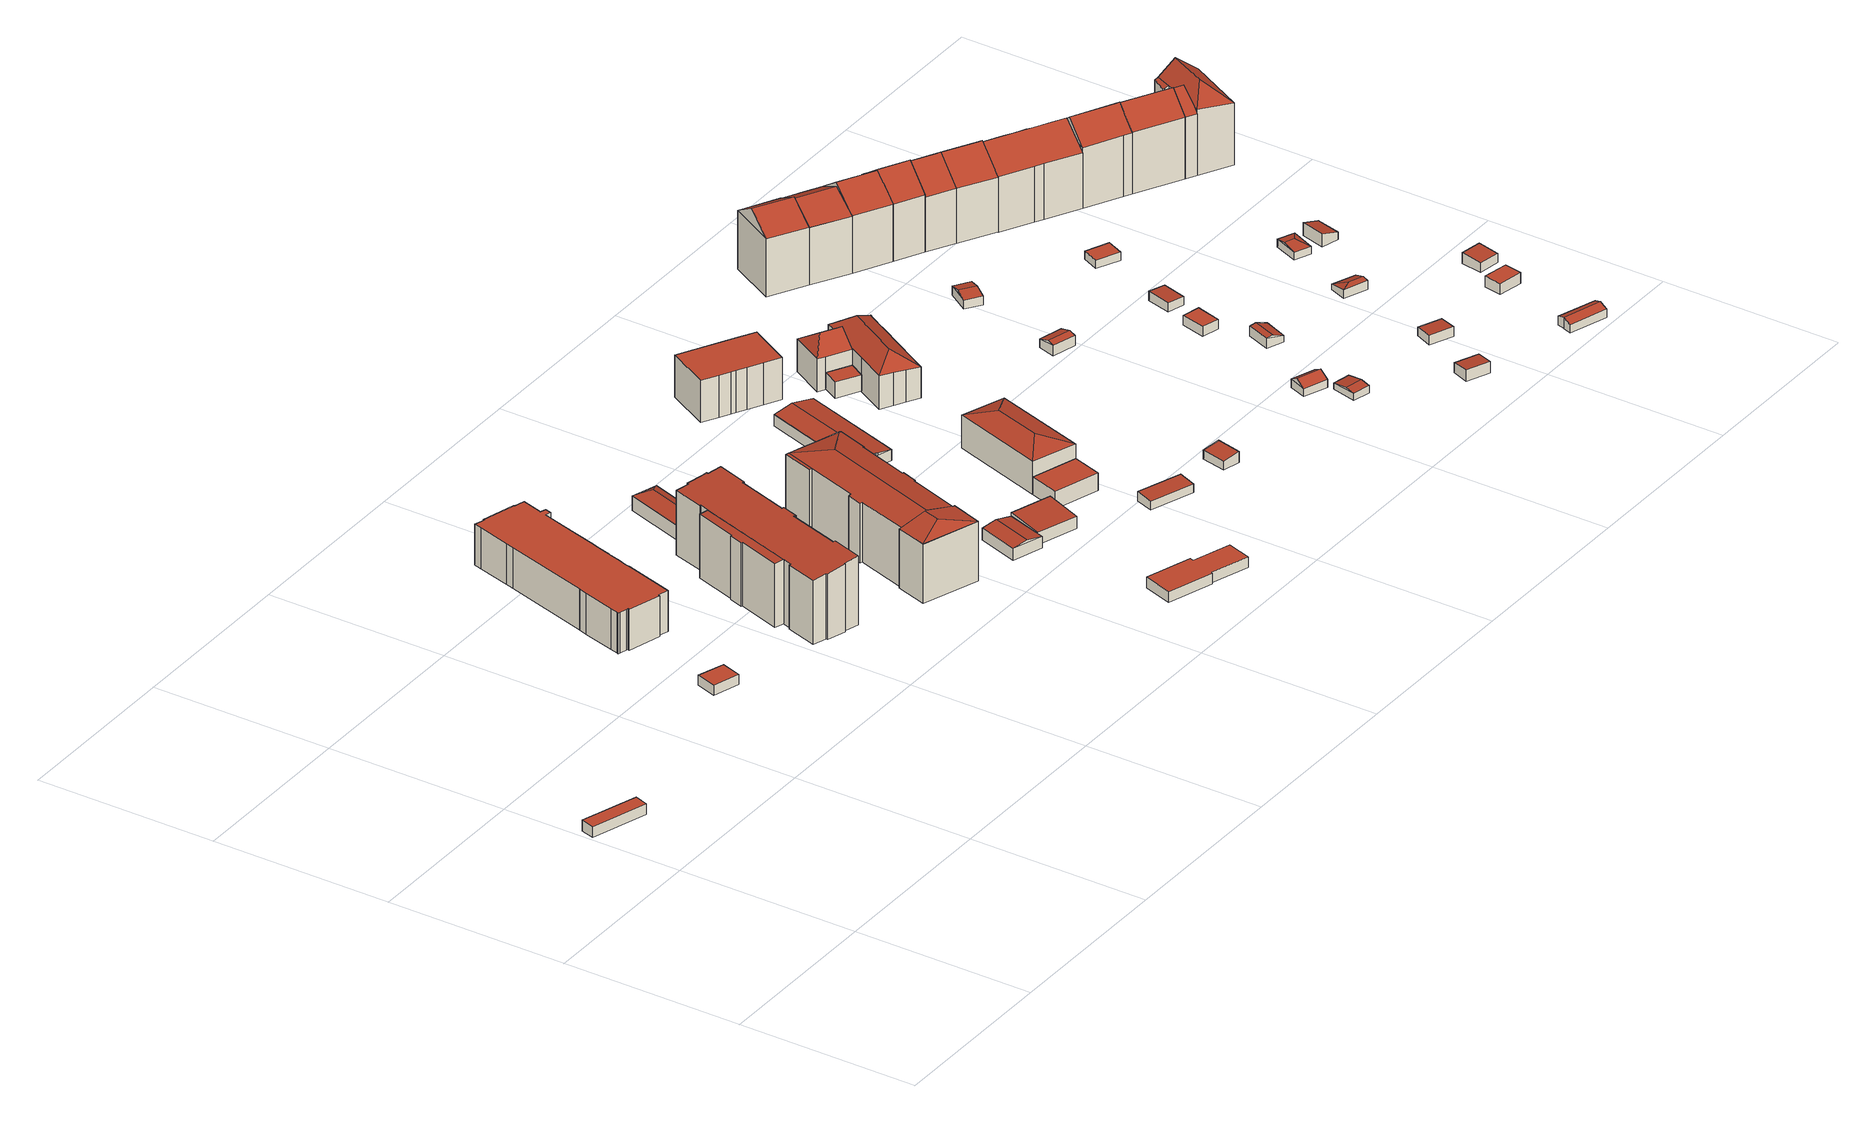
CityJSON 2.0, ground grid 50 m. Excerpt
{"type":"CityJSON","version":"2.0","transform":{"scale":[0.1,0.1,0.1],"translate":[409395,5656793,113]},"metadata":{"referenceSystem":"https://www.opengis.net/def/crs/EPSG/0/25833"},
"CityObjects":{
"building1":{"type":"Building","attributes":{"Gemeindeschluessel":14612000,"Dachorientierung":0,"MittlereTraufHoehe":116.54,"ObjektHoehe":3,"BodenHoehe":113.54,"Geometrietyp2DReferenz":"3000","BezugspunktDach":"2000","AbsoluteHoehe":116.54,"Dachflaeche":64.46,"measuredHeight":3,"function":"31001_9998","storeysAboveGround":1},"geometry":[{"type":"MultiSurface","lod":"2","boundaries":[[[0,1,2,3]],[[3,2,4,5]],[[2,1,6,4]],[[1,0,7,6]],[[0,3,5,7]],[[5,4,6,7]]],"semantics":{"surfaces":[{"type":"RoofSurface"},{"type":"WallSurface"},{"type":"GroundSurface"}],"values":[0,1,1,1,1,2]}}]},
"building2":{"type":"Building","attributes":{"Dachtyp_tdc":"tdcPolyFlatRoof","Gemeindeschluessel":14612000,"Dachneigung":0,"QualitaetDacherkennung":80,"Geometrietyp2DReferenz":"3000","measuredHeight":2.82,"function":"31001_9998","roofType":"1000"},"geometry":[{"type":"Solid","lod":"2","boundaries":[[[[8,9,10,11]],[[9,12,13,10]],[[12,14,15,13]],[[14,8,11,15]],[[14,12,9,8]],[[11,10,13,15]]]],"semantics":{"surfaces":[{"type":"WallSurface"},{"type":"RoofSurface"},{"type":"GroundSurface"}],"values":[[0,0,0,0,1,2]]}}]},
"building3":{"type":"Building","attributes":{"Dachtyp_tdc":"tdcPolyFlatRoof","Gemeindeschluessel":14612000,"Dachneigung":0,"QualitaetDacherkennung":14,"Geometrietyp2DReferenz":"3000","measuredHeight":11.44,"function":"31001_2000","roofType":"1000"},"geometry":[{"type":"Solid","lod":"2","boundaries":[[[[16,17,18,19]],[[17,20,21,18]],[[20,22,23,21]],[[22,24,25,23]],[[24,26,27,25]],[[26,28,29,27]],[[28,30,31,29]],[[30,32,33,31]],[[32,34,35,33]],[[34,36,37,35]],[[36,38,39,37]],[[38,40,41,39]],[[40,42,43,41]],[[42,44,45,43]],[[44,46,47,45]],[[46,48,49,47]],[[48,50,51,49]],[[50,52,53,51]],[[52,54,55,53]],[[54,56,57,55]],[[56,58,59,57]],[[58,60,61,59]],[[60,62,63,61]],[[62,64,65,63]],[[64,66,67,65]],[[66,68,69,67]],[[68,70,71,69]],[[70,72,73,71]],[[72,74,75,73]],[[74,76,77,75]],[[76,78,79,77]],[[78,80,81,79]],[[80,82,83,81]],[[82,16,19,83]],[[82,80,78,76,74,72,70,68,66,64,62,60,58,56,54,52,50,48,46,44,42,40,38,36,34,32,30,28,26,24,22,20,17,16]],[[19,18,21,23,25,27,29,31,33,35,37,39,41,43,45,47,49,51,53,55,57,59,61,63,65,67,69,71,73,75,77,79,81,83]]]],"semantics":{"surfaces":[{"type":"WallSurface"},{"type":"RoofSurface"},{"type":"GroundSurface"}],"values":[[0,0,0,0,0,0,0,0,0,0,0,0,0,0,0,0,0,0,0,0,0,0,0,0,0,0,0,0,0,0,0,0,0,0,1,2]]}}]},
"building4":{"type":"Building","attributes":{"Gemeindeschluessel":14612000,"Dachneigung":84.32,"Dachorientierung":0,"MittlereTraufHoehe":135.01,"QualitaetDacherkennung":100,"ObjektHoehe":19.46,"BodenHoehe":116.26,"Geometrietyp2DReferenz":"3000","AbsoluteHoehe":135.72,"Dachflaeche":693.91,"measuredHeight":19.46,"function":"31001_9998","roofType":"2100","storeysAboveGround":6},"children":["building4-1"],"geometry":[{"type":"MultiSurface","lod":"2","boundaries":[[[84,85,86,87]],[[85,88,89,86]],[[88,90,91,89]],[[90,92,93,91]],[[92,94,95,93]],[[94,96,97,95]],[[96,98,99,97]],[[98,100,101,99]],[[100,102,103,101]],[[102,104,105,103]],[[104,106,107,105]],[[106,108,109,107]],[[108,110,111,109]],[[110,112,113,111]],[[112,114,115,113]],[[114,116,117,115]],[[116,118,119,117]],[[116,114,112,110,108,106,104,102,100,98,96,94,92,90,88,85,84,120,121,122,123,124,125,126,127,128,129,118]],[[119,130,131,132,133,134,135,136,137,138,139,87,86,89,91,93,95,97,99,101,103,105,107,109,111,113,115,117]],[[118,129,130,119]],[[129,128,131,130]],[[128,127,132,131]],[[127,126,133,132]],[[126,125,134,133]],[[125,124,135,134]],[[124,123,136,135]],[[123,122,137,136]],[[122,121,138,137]],[[121,120,139,138]],[[84,87,139,120]]],"semantics":{"surfaces":[{"type":"WallSurface"},{"type":"RoofSurface"},{"type":"GroundSurface"},{"type":"ClosureSurface","isClosure":"1","QuelleClosure":"LoD2WallSurface"}],"values":[0,0,0,0,0,0,0,0,0,0,0,0,0,0,0,0,0,1,2,0,0,0,0,0,0,0,0,0,0,3]}}]},
"building4-1":{"type":"BuildingPart","attributes":{"Dachneigung":84.82,"Dachorientierung":0,"MittlereTraufHoehe":134.22,"QualitaetDacherkennung":100,"BodenHoehe":116.26,"ObjektTeilHoehe":18.14,"Geometrietyp2DReferenz":"3000","AbsoluteHoehe":134.39,"Dachflaeche":75.01,"measuredHeight":18.14,"roofType":"2100","storeysAboveGround":6},"parents":["building4"],"geometry":[{"type":"MultiSurface","lod":"2","boundaries":[[[140,141,139,120]],[[140,142,143,141]],[[142,144,145,143]],[[144,146,147,145]],[[146,148,149,147]],[[148,150,151,149]],[[150,84,87,151]],[[84,150,148,146,144,142,140,120]],[[139,141,143,145,147,149,151,87]],[[120,139,87,84]]],"semantics":{"surfaces":[{"type":"WallSurface"},{"type":"RoofSurface"},{"type":"GroundSurface"},{"type":"ClosureSurface","isClosure":"1","QuelleClosure":"LoD2WallSurface"}],"values":[0,0,0,0,0,0,0,1,2,3]}}]},
"building5":{"type":"Building","attributes":{"Dachtyp_tdc":"tdcFreeFormRoof","Gemeindeschluessel":14612000,"Dachneigung":28.69,"QualitaetDacherkennung":90,"Geometrietyp2DReferenz":"3000","measuredHeight":6.12,"function":"31001_9998","roofType":"5000"},"geometry":[{"type":"Solid","lod":"2","boundaries":[[[[152,153,154,155]],[[153,156,157,154]],[[156,158,159,157]],[[158,160,161,159]],[[160,162,163,161]],[[162,152,155,163]],[[153,164,165,166,158,156]],[[162,160,167]],[[162,167,165,164,152]],[[165,167,160,166]],[[153,152,164]],[[160,158,166]],[[155,154,157,159,161,163]]]],"semantics":{"surfaces":[{"type":"WallSurface"},{"type":"RoofSurface"},{"type":"GroundSurface"}],"values":[[0,0,0,0,0,0,1,1,1,1,0,0,2]]}}]},
"building6":{"type":"Building","attributes":{"Gemeindeschluessel":14612000,"Geometrietyp2DReferenz":"3000","function":"31001_9998","roofType":"9999"},"children":["building6-1","building6-2","building6-3"]},
"building6-1":{"type":"BuildingPart","attributes":{"Dachtyp_tdc":"tdcHipAndGableRoof","Dachneigung":13.06,"QualitaetDacherkennung":66,"Geometrietyp2DReferenz":"3000","measuredHeight":18.64,"roofType":"5000"},"parents":["building6"],"geometry":[{"type":"MultiSurface","lod":"2","boundaries":[[[168,169,170]],[[171,172,173]],[[174,175,176,177,178,179,180]],[[171,173,175,174]],[[173,181,176,175]],[[181,182,177,176]],[[168,170,180,179]],[[170,171,174,180]],[[172,171,183]],[[170,169,184,185,186,183,171]],[[172,183,186,187,181]],[[173,172,181]],[[181,187,182]]],"semantics":{"surfaces":[{"type":"WallSurface"},{"type":"GroundSurface"},{"type":"RoofSurface"}],"values":[0,0,1,0,0,0,0,0,2,2,2,0,0]}}]},
"building6-2":{"type":"BuildingPart","attributes":{"Dachtyp_tdc":"tdcPolyFlatRoof","Dachneigung":5.83,"QualitaetDacherkennung":51,"Geometrietyp2DReferenz":"3000","measuredHeight":16.9,"roofType":"2100"},"parents":["building6"],"geometry":[{"type":"MultiSurface","lod":"2","boundaries":[[[188,189,190,191]],[[188,192,193,189]],[[192,194,195,193]],[[194,192,188,191]],[[190,189,193,195]]],"semantics":{"surfaces":[{"type":"WallSurface"},{"type":"RoofSurface"},{"type":"GroundSurface"}],"values":[0,0,0,1,2]}}]},
"building6-3":{"type":"BuildingPart","attributes":{"Dachtyp_tdc":"tdcHipAndGableRoof","Dachneigung":14.79,"QualitaetDacherkennung":80,"Geometrietyp2DReferenz":"3000","measuredHeight":18.82,"roofType":"5000"},"parents":["building6"],"geometry":[{"type":"MultiSurface","lod":"2","boundaries":[[[196,197,198,199]],[[197,200,201,198]],[[200,202,203,201]],[[202,204,205,203]],[[204,169,168,179,205]],[[206,207,208,177,182,187]],[[207,209,210,208]],[[209,211,212,210]],[[211,213,214,212]],[[213,191,190,214]],[[194,215,216,195]],[[215,217,218,216]],[[217,219,220,218]],[[219,221,222,220]],[[221,223,224,222]],[[223,225,226,224]],[[225,227,228,226]],[[227,196,199,228]],[[223,221,219,217,215,194,229]],[[194,191,213,211,209,207,206,230,229]],[[230,184,169,204,202,200,197,196,227,225,223,229]],[[199,198,201,203,205,179,178,177,208,210,212,214,190,195,216,218,220,222,224,226,228]]],"semantics":{"surfaces":[{"type":"WallSurface"},{"type":"RoofSurface"},{"type":"GroundSurface"}],"values":[0,0,0,0,0,0,0,0,0,0,0,0,0,0,0,0,0,0,1,1,1,2]}}]},
"building7":{"type":"Building","attributes":{"Dachtyp_tdc":"tdcFreeFormRoof","Gemeindeschluessel":14612000,"Dachneigung":9.99,"QualitaetDacherkennung":75,"Geometrietyp2DReferenz":"3000","measuredHeight":4.14,"function":"31001_9998","roofType":"5000"},"geometry":[{"type":"Solid","lod":"2","boundaries":[[[[231,232,233,234]],[[232,235,236,233]],[[235,237,238,236]],[[237,239,240,238]],[[239,231,234,240]],[[241,242,232,231]],[[239,237,235,242,241]],[[235,232,242]],[[231,239,241]],[[234,233,236,238,240]]]],"semantics":{"surfaces":[{"type":"WallSurface"},{"type":"RoofSurface"},{"type":"GroundSurface"}],"values":[[0,0,0,0,0,1,1,0,0,2]]}}]},
"building8":{"type":"Building","attributes":{"Gemeindeschluessel":14612000,"Dachorientierung":0,"MittlereTraufHoehe":116.1,"ObjektHoehe":3,"BodenHoehe":113.1,"Geometrietyp2DReferenz":"3000","BezugspunktDach":"2000","AbsoluteHoehe":116.1,"Dachflaeche":191.67,"measuredHeight":3,"function":"31001_9998","storeysAboveGround":1},"geometry":[{"type":"MultiSurface","lod":"2","boundaries":[[[243,244,245,246,247,248,249,250]],[[250,249,251,252]],[[249,248,253,251]],[[248,247,254,253]],[[247,246,255,254]],[[246,245,256,255]],[[245,244,257,256]],[[244,243,258,257]],[[243,250,252,258]],[[252,251,253,254,255,256,257,258]]],"semantics":{"surfaces":[{"type":"RoofSurface"},{"type":"WallSurface"},{"type":"GroundSurface"}],"values":[0,1,1,1,1,1,1,1,1,2]}}]},
"building9":{"type":"Building","attributes":{"Dachtyp_tdc":"tdcPolyFlatRoof","Gemeindeschluessel":14612000,"Dachneigung":4.19,"QualitaetDacherkennung":61,"Geometrietyp2DReferenz":"3000","measuredHeight":4.21,"function":"31001_9998","roofType":"2100"},"geometry":[{"type":"Solid","lod":"2","boundaries":[[[[259,260,261,262]],[[260,263,264,261]],[[263,265,266,264]],[[265,259,262,266]],[[265,263,260,259]],[[262,261,264,266]]]],"semantics":{"surfaces":[{"type":"WallSurface"},{"type":"RoofSurface"},{"type":"GroundSurface"}],"values":[[0,0,0,0,1,2]]}}]},
"building10":{"type":"Building","attributes":{"Dachtyp_tdc":"tdcPolyFlatRoof","Gemeindeschluessel":14612000,"Dachneigung":0,"QualitaetDacherkennung":48,"Geometrietyp2DReferenz":"3000","measuredHeight":4.88,"function":"31001_9998","roofType":"1000"},"geometry":[{"type":"Solid","lod":"2","boundaries":[[[[267,268,269,270]],[[268,271,272,269]],[[271,273,274,272]],[[273,267,270,274]],[[273,271,268,267]],[[270,269,272,274]]]],"semantics":{"surfaces":[{"type":"WallSurface"},{"type":"RoofSurface"},{"type":"GroundSurface"}],"values":[[0,0,0,0,1,2]]}}]},
"building11":{"type":"Building","attributes":{"Dachtyp_tdc":"tdcPolyFlatRoof","Gemeindeschluessel":14612000,"Dachneigung":3.09,"QualitaetDacherkennung":77,"Geometrietyp2DReferenz":"3000","measuredHeight":2.64,"function":"31001_9998","roofType":"2100"},"geometry":[{"type":"Solid","lod":"2","boundaries":[[[[275,276,277,278]],[[276,279,280,277]],[[279,281,282,280]],[[281,275,278,282]],[[281,279,276,275]],[[278,277,280,282]]]],"semantics":{"surfaces":[{"type":"WallSurface"},{"type":"RoofSurface"},{"type":"GroundSurface"}],"values":[[0,0,0,0,1,2]]}}]},
"building12":{"type":"Building","attributes":{"Dachtyp_tdc":"tdcFreeFormRoof","Gemeindeschluessel":14612000,"Dachneigung":10.85,"QualitaetDacherkennung":92,"Geometrietyp2DReferenz":"3000","measuredHeight":4.34,"function":"31001_9998","roofType":"5000"},"geometry":[{"type":"Solid","lod":"2","boundaries":[[[[283,284,285,286]],[[284,287,288,285]],[[287,289,290,288]],[[289,291,292,290]],[[291,293,294,292]],[[293,295,296,294]],[[295,297,298,296]],[[297,299,300,298]],[[299,301,302,300]],[[301,283,286,302]],[[295,303,304,305,306,307,297]],[[303,308,309,310,311,304]],[[284,304,311,287]],[[287,311,310,289]],[[289,310,309,291]],[[291,309,308,293]],[[293,308,303,295]],[[299,307,306,301]],[[297,307,299]],[[301,306,305,283]],[[283,305,304,284]],[[286,285,288,290,292,294,296,298,300,302]]]],"semantics":{"surfaces":[{"type":"WallSurface"},{"type":"RoofSurface"},{"type":"GroundSurface"}],"values":[[0,0,0,0,0,0,0,0,0,0,1,1,0,0,0,0,0,0,0,0,0,2]]}}]},
"building13":{"type":"Building","attributes":{"Dachtyp_tdc":"tdcHipRoof","Gemeindeschluessel":14612000,"Dachneigung":18.38,"QualitaetDacherkennung":89,"Geometrietyp2DReferenz":"3000","measuredHeight":11.25,"function":"31001_9998","roofType":"3200"},"geometry":[{"type":"Solid","lod":"2","boundaries":[[[[312,313,314,269]],[[313,315,316,314]],[[315,317,272,316]],[[317,312,269,272]],[[315,313,318]],[[312,317,319]],[[313,312,319,318]],[[317,315,318,319]],[[269,314,316,272]]]],"semantics":{"surfaces":[{"type":"WallSurface"},{"type":"RoofSurface"},{"type":"GroundSurface"}],"values":[[0,0,0,0,1,1,1,1,2]]}}]},
"building14":{"type":"Building","attributes":{"Dachtyp_tdc":"tdcPolyFlatRoof","Gemeindeschluessel":14612000,"Dachneigung":0,"QualitaetDacherkennung":46,"Geometrietyp2DReferenz":"3000","measuredHeight":11.77,"function":"31001_9998","roofType":"1000"},"geometry":[{"type":"Solid","lod":"2","boundaries":[[[[320,321,322,323]],[[321,324,325,322]],[[324,326,327,325]],[[326,328,329,327]],[[328,330,331,329]],[[330,332,333,331]],[[332,334,335,333]],[[334,336,337,335]],[[336,338,339,337]],[[338,340,341,339]],[[340,320,323,341]],[[340,338,336,334,332,330,328,326,324,321,320]],[[323,322,325,327,329,331,333,335,337,339,341]]]],"semantics":{"surfaces":[{"type":"WallSurface"},{"type":"RoofSurface"},{"type":"GroundSurface"}],"values":[[0,0,0,0,0,0,0,0,0,0,0,1,2]]}}]},
"building15":{"type":"Building","attributes":{"Dachtyp_tdc":"tdcPolyFlatRoof","Gemeindeschluessel":14612000,"Dachneigung":7.11,"QualitaetDacherkennung":76,"Geometrietyp2DReferenz":"3000","measuredHeight":3.17,"function":"31001_9998","roofType":"2100"},"geometry":[{"type":"Solid","lod":"2","boundaries":[[[[342,343,344,345]],[[343,346,347,344]],[[346,348,349,347]],[[348,342,345,349]],[[348,346,343,342]],[[345,344,347,349]]]],"semantics":{"surfaces":[{"type":"WallSurface"},{"type":"RoofSurface"},{"type":"GroundSurface"}],"values":[[0,0,0,0,1,2]]}}]},
"building16":{"type":"Building","attributes":{"Dachtyp_tdc":"tdcPolyFlatRoof","Gemeindeschluessel":14612000,"Dachneigung":0,"QualitaetDacherkennung":49,"Geometrietyp2DReferenz":"3000","measuredHeight":4.54,"function":"31001_9998","roofType":"1000"},"geometry":[{"type":"Solid","lod":"2","boundaries":[[[[350,351,352,353]],[[351,354,355,352]],[[354,356,357,355]],[[356,350,353,357]],[[356,354,351,350]],[[353,352,355,357]]]],"semantics":{"surfaces":[{"type":"WallSurface"},{"type":"RoofSurface"},{"type":"GroundSurface"}],"values":[[0,0,0,0,1,2]]}}]},
"building17":{"type":"Building","attributes":{"Gemeindeschluessel":14612000,"Geometrietyp2DReferenz":"3000","function":"31001_9998","roofType":"9999"},"children":["building17-1","building17-2"]},
"building17-1":{"type":"BuildingPart","attributes":{"Dachtyp_tdc":"tdcHipAndGableRoof","Dachneigung":35.74,"QualitaetDacherkennung":85,"Geometrietyp2DReferenz":"3000","measuredHeight":12.84,"roofType":"5000"},"parents":["building17"],"geometry":[{"type":"MultiSurface","lod":"2","boundaries":[[[358,359,360,361]],[[359,362,363,360]],[[362,364,365,363]],[[364,366,367,365]],[[366,368,369,367]],[[364,362,370]],[[362,359,358,371,372,370]],[[372,373,368,366,364,370]],[[374,361,360,363,365,367,369]]],"semantics":{"surfaces":[{"type":"WallSurface"},{"type":"RoofSurface"},{"type":"GroundSurface"}],"values":[0,0,0,0,0,1,1,1,2]}}]},
"building17-2":{"type":"BuildingPart","attributes":{"Dachtyp_tdc":"tdcHipRoof","Dachneigung":34.62,"QualitaetDacherkennung":83,"Geometrietyp2DReferenz":"3000","measuredHeight":12.98,"roofType":"3200"},"parents":["building17"],"geometry":[{"type":"MultiSurface","lod":"2","boundaries":[[[375,376,377,378]],[[376,379,380,377]],[[379,381,382,380]],[[381,383,384,382]],[[383,385,386,384]],[[385,387,388,386]],[[387,389,390,388]],[[389,391,392,390]],[[391,393,394,392]],[[393,395,396,394]],[[395,397,361,396]],[[397,358,361]],[[398,369,368]],[[398,399,400,369]],[[399,401,402,400]],[[401,403,404,402]],[[403,405,406,404]],[[405,407,408,406]],[[407,409,410,408]],[[409,411,412,410]],[[411,413,414,412]],[[413,375,378,414]],[[409,407,405,403,401,399,415]],[[393,391,389,387,416]],[[399,398,373,417,371,397,395,393,416,415]],[[387,385,383,381,379,376,375,413,411,409,415,416]],[[378,377,380,382,384,386,388,390,392,394,396,361,374,369,400,402,404,406,408,410,412,414]]],"semantics":{"surfaces":[{"type":"WallSurface"},{"type":"RoofSurface"},{"type":"GroundSurface"}],"values":[0,0,0,0,0,0,0,0,0,0,0,0,0,0,0,0,0,0,0,0,0,0,1,1,1,1,2]}}]},
"building18":{"type":"Building","attributes":{"Dachtyp_tdc":"tdcGableRoof","Gemeindeschluessel":14612000,"Dachneigung":32.2,"QualitaetDacherkennung":79,"Geometrietyp2DReferenz":"3000","measuredHeight":3.86,"function":"31001_9998","roofType":"3100"},"geometry":[{"type":"Solid","lod":"2","boundaries":[[[[418,419,420,421]],[[419,422,423,420]],[[422,424,425,423]],[[424,418,421,425]],[[422,419,426]],[[418,424,427]],[[419,418,427,426]],[[424,422,426,427]],[[421,420,423,425]]]],"semantics":{"surfaces":[{"type":"WallSurface"},{"type":"RoofSurface"},{"type":"GroundSurface"}],"values":[[0,0,0,0,0,0,1,1,2]]}}]},
"building19":{"type":"Building","attributes":{"Dachtyp_tdc":"tdcGableRoof","Gemeindeschluessel":14612000,"Dachneigung":16.78,"QualitaetDacherkennung":63,"Geometrietyp2DReferenz":"3000","measuredHeight":3.35,"function":"31001_9998","roofType":"3100"},"geometry":[{"type":"Solid","lod":"2","boundaries":[[[[428,429,430,431]],[[429,432,433,430]],[[432,434,435,433]],[[434,428,431,435]],[[432,429,436]],[[428,434,437]],[[429,428,437,436]],[[434,432,436,437]],[[431,430,433,435]]]],"semantics":{"surfaces":[{"type":"WallSurface"},{"type":"RoofSurface"},{"type":"GroundSurface"}],"values":[[0,0,0,0,0,0,1,1,2]]}}]},
"building20":{"type":"Building","attributes":{"Dachtyp_tdc":"tdcGableRoof","Gemeindeschluessel":14612000,"Dachneigung":10.07,"QualitaetDacherkennung":79,"Geometrietyp2DReferenz":"3000","measuredHeight":2.51,"function":"31001_9998","roofType":"3100"},"geometry":[{"type":"Solid","lod":"2","boundaries":[[[[438,439,440,441]],[[439,442,443,440]],[[442,444,445,443]],[[444,438,441,445]],[[442,439,446]],[[438,444,447]],[[439,438,447,446]],[[444,442,446,447]],[[441,440,443,445]]]],"semantics":{"surfaces":[{"type":"WallSurface"},{"type":"RoofSurface"},{"type":"GroundSurface"}],"values":[[0,0,0,0,0,0,1,1,2]]}}]},
"building21":{"type":"Building","attributes":{"Dachtyp_tdc":"tdcGableRoof","Gemeindeschluessel":14612000,"Dachneigung":31.73,"QualitaetDacherkennung":78,"Geometrietyp2DReferenz":"3000","measuredHeight":20.76,"function":"31001_9998","roofType":"3100"},"geometry":[{"type":"Solid","lod":"2","boundaries":[[[[448,449,450,451]],[[449,452,453,450]],[[452,454,455,453]],[[454,448,451,455]],[[452,449,456]],[[448,454,457]],[[449,448,457,456]],[[454,452,456,457]],[[451,450,453,455]]]],"semantics":{"surfaces":[{"type":"WallSurface"},{"type":"RoofSurface"},{"type":"GroundSurface"}],"values":[[0,0,0,0,0,0,1,1,2]]}}]},
"building22":{"type":"Building","attributes":{"Dachtyp_tdc":"tdcGableRoof","Gemeindeschluessel":14612000,"Dachneigung":12.67,"QualitaetDacherkennung":73,"Geometrietyp2DReferenz":"3000","measuredHeight":3.25,"function":"31001_9998","roofType":"3100"},"geometry":[{"type":"Solid","lod":"2","boundaries":[[[[458,459,460,461]],[[459,462,463,460]],[[462,464,465,463]],[[464,458,461,465]],[[462,459,466]],[[458,464,467]],[[459,458,467,466]],[[464,462,466,467]],[[461,460,463,465]]]],"semantics":{"surfaces":[{"type":"WallSurface"},{"type":"RoofSurface"},{"type":"GroundSurface"}],"values":[[0,0,0,0,0,0,1,1,2]]}}]},
"building23":{"type":"Building","attributes":{"Dachtyp_tdc":"tdcPolyFlatRoof","Gemeindeschluessel":14612000,"Dachneigung":5.7,"QualitaetDacherkennung":86,"Geometrietyp2DReferenz":"3000","measuredHeight":3.2,"function":"31001_9998","roofType":"2100"},"geometry":[{"type":"Solid","lod":"2","boundaries":[[[[468,469,470,471]],[[469,472,473,470]],[[472,474,475,473]],[[474,468,471,475]],[[474,472,469,468]],[[471,470,473,475]]]],"semantics":{"surfaces":[{"type":"WallSurface"},{"type":"RoofSurface"},{"type":"GroundSurface"}],"values":[[0,0,0,0,1,2]]}}]},
"building24":{"type":"Building","attributes":{"Dachtyp_tdc":"tdcGableRoof","Gemeindeschluessel":14612000,"Dachneigung":20.67,"QualitaetDacherkennung":82,"Geometrietyp2DReferenz":"3000","measuredHeight":3.1,"function":"31001_9998","roofType":"3100"},"geometry":[{"type":"Solid","lod":"2","boundaries":[[[[476,477,478,479]],[[477,480,481,478]],[[480,482,483,481]],[[482,476,479,483]],[[480,477,484]],[[476,482,485]],[[477,476,485,484]],[[482,480,484,485]],[[479,478,481,483]]]],"semantics":{"surfaces":[{"type":"WallSurface"},{"type":"RoofSurface"},{"type":"GroundSurface"}],"values":[[0,0,0,0,0,0,1,1,2]]}}]},
"building25":{"type":"Building","attributes":{"Dachtyp_tdc":"tdcPolyFlatRoof","Gemeindeschluessel":14612000,"Dachneigung":0,"QualitaetDacherkennung":68,"Geometrietyp2DReferenz":"3000","measuredHeight":2.71,"function":"31001_9998","roofType":"1000"},"geometry":[{"type":"Solid","lod":"2","boundaries":[[[[486,487,488,489]],[[487,490,491,488]],[[490,492,493,491]],[[492,486,489,493]],[[492,490,487,486]],[[489,488,491,493]]]],"semantics":{"surfaces":[{"type":"WallSurface"},{"type":"RoofSurface"},{"type":"GroundSurface"}],"values":[[0,0,0,0,1,2]]}}]},
"building26":{"type":"Building","attributes":{"Dachtyp_tdc":"tdcFreeFormRoof","Gemeindeschluessel":14612000,"Dachneigung":28.55,"QualitaetDacherkennung":74,"Geometrietyp2DReferenz":"3000","measuredHeight":20.26,"function":"31001_9998","roofType":"5000"},"geometry":[{"type":"Solid","lod":"2","boundaries":[[[[494,495,496,455]],[[495,497,498,496]],[[497,499,500,498]],[[499,501,502,500]],[[501,503,504,502]],[[503,505,451,504]],[[505,494,455,451]],[[506,507,508,509,510,511,512]],[[511,513,503,512]],[[503,513,505]],[[505,513,511,510,494]],[[494,510,509,495]],[[495,509,508,497]],[[497,508,507,499]],[[499,507,506,501]],[[501,506,512,503]],[[455,496,498,500,502,504,451]]]],"semantics":{"surfaces":[{"type":"WallSurface"},{"type":"RoofSurface"},{"type":"GroundSurface"}],"values":[[0,0,0,0,0,0,0,1,1,0,0,0,0,0,0,0,2]]}}]},
"building27":{"type":"Building","attributes":{"Dachtyp_tdc":"tdcPolyFlatRoof","Gemeindeschluessel":14612000,"Dachneigung":2.96,"QualitaetDacherkennung":83,"Geometrietyp2DReferenz":"3000","measuredHeight":2.6,"function":"31001_9998","roofType":"2100"},"geometry":[{"type":"Solid","lod":"2","boundaries":[[[[514,515,516,517]],[[515,518,519,516]],[[518,520,521,519]],[[520,514,517,521]],[[520,518,515,514]],[[517,516,519,521]]]],"semantics":{"surfaces":[{"type":"WallSurface"},{"type":"RoofSurface"},{"type":"GroundSurface"}],"values":[[0,0,0,0,1,2]]}}]},
"building28":{"type":"Building","attributes":{"Dachtyp_tdc":"tdcFreeFormRoof","Gemeindeschluessel":14612000,"Dachneigung":35.64,"QualitaetDacherkennung":85,"Geometrietyp2DReferenz":"3000","measuredHeight":21.5,"function":"31001_9998","roofType":"5000"},"geometry":[{"type":"Solid","lod":"2","boundaries":[[[[522,523,502,504]],[[523,524,525,502]],[[524,526,527,525]],[[526,528,529,527]],[[528,530,531,529]],[[530,532,533,531]],[[532,534,535,533]],[[534,522,504,535]],[[536,522,534,537]],[[538,539,540,541,506,536,537,542]],[[530,538,542,532]],[[532,542,537,534]],[[522,536,506,523]],[[523,506,541,524]],[[524,541,540,526]],[[526,540,539,528]],[[528,539,538,530]],[[504,502,525,527,529,531,533,535]]]],"semantics":{"surfaces":[{"type":"WallSurface"},{"type":"RoofSurface"},{"type":"GroundSurface"}],"values":[[0,0,0,0,0,0,0,0,1,1,0,0,0,0,0,0,0,2]]}}]},
"building29":{"type":"Building","attributes":{"Dachtyp_tdc":"tdcPolyFlatRoof","Gemeindeschluessel":14612000,"Dachneigung":2.85,"QualitaetDacherkennung":73,"Geometrietyp2DReferenz":"3000","measuredHeight":2.68,"function":"31001_9998","roofType":"2100"},"geometry":[{"type":"Solid","lod":"2","boundaries":[[[[543,544,545,546]],[[544,547,548,545]],[[547,549,550,548]],[[549,543,546,550]],[[549,547,544,543]],[[546,545,548,550]]]],"semantics":{"surfaces":[{"type":"WallSurface"},{"type":"RoofSurface"},{"type":"GroundSurface"}],"values":[[0,0,0,0,1,2]]}}]},
"building30":{"type":"Building","attributes":{"Dachtyp_tdc":"tdcFreeFormRoof","Gemeindeschluessel":14612000,"Dachneigung":36.19,"QualitaetDacherkennung":84,"Geometrietyp2DReferenz":"3000","measuredHeight":21.67,"function":"31001_9998","roofType":"5000"},"geometry":[{"type":"Solid","lod":"2","boundaries":[[[[534,551,552,553]],[[551,554,555,552]],[[554,556,557,555]],[[556,558,559,557]],[[558,560,561,559]],[[560,562,563,561]],[[562,564,565,563]],[[564,566,567,565]],[[566,534,553,567]],[[566,568,569,534]],[[568,564,562,560,558,556,554,551,569]],[[566,564,568]],[[551,534,569]],[[553,552,555,557,559,561,563,565,567]]]],"semantics":{"surfaces":[{"type":"WallSurface"},{"type":"RoofSurface"},{"type":"GroundSurface"}],"values":[[0,0,0,0,0,0,0,0,0,1,1,0,0,2]]}}]},
"building31":{"type":"Building","attributes":{"Dachtyp_tdc":"tdcFreeFormRoof","Gemeindeschluessel":14612000,"Dachneigung":37.08,"QualitaetDacherkennung":88,"Geometrietyp2DReferenz":"3000","measuredHeight":21.33,"function":"31001_9998","roofType":"5000"},"geometry":[{"type":"Solid","lod":"2","boundaries":[[[[570,571,567,572]],[[571,573,565,567]],[[573,574,575,565]],[[574,576,577,575]],[[576,578,579,577]],[[578,580,581,579]],[[580,582,583,581]],[[582,570,572,583]],[[570,584,585,571]],[[582,580,578,576,574,573,585,584]],[[573,571,585]],[[570,582,584]],[[572,567,565,575,577,579,581,583]]]],"semantics":{"surfaces":[{"type":"WallSurface"},{"type":"RoofSurface"},{"type":"GroundSurface"}],"values":[[0,0,0,0,0,0,0,0,1,1,0,0,2]]}}]},
"building32":{"type":"Building","attributes":{"Dachtyp_tdc":"tdcPolyFlatRoof","Gemeindeschluessel":14612000,"Dachneigung":0,"QualitaetDacherkennung":67,"Geometrietyp2DReferenz":"3000","measuredHeight":2.3,"function":"31001_9998","roofType":"1000"},"geometry":[{"type":"Solid","lod":"2","boundaries":[[[[586,587,588,589]],[[587,590,591,588]],[[590,592,593,591]],[[592,586,589,593]],[[592,590,587,586]],[[589,588,591,593]]]],"semantics":{"surfaces":[{"type":"WallSurface"},{"type":"RoofSurface"},{"type":"GroundSurface"}],"values":[[0,0,0,0,1,2]]}}]},
"building33":{"type":"Building","attributes":{"Dachtyp_tdc":"tdcHipAndGableRoof","Gemeindeschluessel":14612000,"Dachneigung":21.93,"QualitaetDacherkennung":63,"Geometrietyp2DReferenz":"3000","measuredHeight":2.87,"function":"31001_9998","roofType":"5000"},"geometry":[{"type":"Solid","lod":"2","boundaries":[[[[594,595,596,597]],[[595,598,599,596]],[[598,600,601,599]],[[600,594,597,601]],[[598,595,602]],[[594,600,603]],[[595,594,603,602]],[[600,598,602,603]],[[597,596,599,601]]]],"semantics":{"surfaces":[{"type":"WallSurface"},{"type":"RoofSurface"},{"type":"GroundSurface"}],"values":[[0,0,0,0,1,0,1,1,2]]}}]},
"building34":{"type":"Building","attributes":{"Dachtyp_tdc":"tdcGableRoof","Gemeindeschluessel":14612000,"Dachneigung":20.46,"QualitaetDacherkennung":83,"Geometrietyp2DReferenz":"3000","measuredHeight":3.18,"function":"31001_9998","roofType":"3100"},"geometry":[{"type":"Solid","lod":"2","boundaries":[[[[604,605,606,607]],[[605,608,609,606]],[[608,610,611,609]],[[610,612,613,611]],[[612,614,615,613]],[[614,616,617,615]],[[616,618,619,617]],[[618,620,621,619]],[[620,604,607,621]],[[616,614,612,610,608,605]],[[605,604,620,618,616]],[[607,606,609,611,613,615,617,619,621]]]],"semantics":{"surfaces":[{"type":"WallSurface"},{"type":"RoofSurface"},{"type":"GroundSurface"}],"values":[[0,0,0,0,0,0,0,0,0,1,1,2]]}}]},
"building35":{"type":"Building","attributes":{"Dachtyp_tdc":"tdcFreeFormRoof","Gemeindeschluessel":14612000,"Dachneigung":37.18,"QualitaetDacherkennung":88,"Geometrietyp2DReferenz":"3000","measuredHeight":21.29,"function":"31001_9998","roofType":"5000"},"geometry":[{"type":"Solid","lod":"2","boundaries":[[[[570,582,583,572]],[[582,622,623,583]],[[622,624,625,623]],[[624,626,627,625]],[[626,628,629,627]],[[628,570,572,629]],[[628,630,584,570]],[[630,626,624,622,582,584]],[[582,570,584]],[[628,626,630]],[[572,583,623,625,627,629]]]],"semantics":{"surfaces":[{"type":"WallSurface"},{"type":"RoofSurface"},{"type":"GroundSurface"}],"values":[[0,0,0,0,0,0,1,1,0,0,2]]}}]},
"building36":{"type":"Building","attributes":{"Dachtyp_tdc":"tdcPolyFlatRoof","Gemeindeschluessel":14612000,"Dachneigung":0,"QualitaetDacherkennung":0,"Geometrietyp2DReferenz":"3000","BezugspunktDach":"2000","measuredHeight":3,"function":"31001_9998"},"geometry":[{"type":"MultiSurface","lod":"2","boundaries":[[[631,632,633,634]],[[634,633,635,636]],[[633,632,637,635]],[[632,631,638,637]],[[631,634,636,638]],[[636,635,637,638]]],"semantics":{"surfaces":[{"type":"RoofSurface"},{"type":"WallSurface"},{"type":"GroundSurface"}],"values":[0,1,1,1,1,2]}}]},
"building37":{"type":"Building","attributes":{"Dachtyp_tdc":"tdcHipAndGableRoof","Gemeindeschluessel":14612000,"Dachneigung":11.94,"QualitaetDacherkennung":57,"Geometrietyp2DReferenz":"3000","measuredHeight":2.91,"function":"31001_9998","roofType":"5000"},"geometry":[{"type":"Solid","lod":"2","boundaries":[[[[639,640,641,642]],[[640,643,644,641]],[[643,645,646,644]],[[645,639,642,646]],[[643,640,647]],[[639,645,648]],[[640,639,648,647]],[[645,643,647,648]],[[642,641,644,646]]]],"semantics":{"surfaces":[{"type":"WallSurface"},{"type":"RoofSurface"},{"type":"GroundSurface"}],"values":[[0,0,0,0,1,0,1,1,2]]}}]},
"building38":{"type":"Building","attributes":{"Dachtyp_tdc":"tdcFreeFormRoof","Gemeindeschluessel":14612000,"Dachneigung":34.45,"QualitaetDacherkennung":88,"Geometrietyp2DReferenz":"3000","measuredHeight":20.93,"function":"31001_9998","roofType":"5000"},"geometry":[{"type":"Solid","lod":"2","boundaries":[[[[649,650,651,652]],[[650,653,654,651]],[[653,655,656,654]],[[655,657,658,656]],[[657,659,660,658]],[[659,661,662,660]],[[661,663,664,662]],[[663,665,666,664]],[[665,667,668,666]],[[667,669,670,668]],[[669,671,672,670]],[[671,673,674,672]],[[673,649,652,674]],[[650,649,675,676,655,653]],[[673,671,669,667,665,663,661,659,657,676,675]],[[649,673,675]],[[657,655,676]],[[652,651,654,656,658,660,662,664,666,668,670,672,674]]]],"semantics":{"surfaces":[{"type":"WallSurface"},{"type":"RoofSurface"},{"type":"GroundSurface"}],"values":[[0,0,0,0,0,0,0,0,0,0,0,0,0,1,1,0,0,2]]}}]},
"building39":{"type":"Building","attributes":{"Dachtyp_tdc":"tdcPolyFlatRoof","Gemeindeschluessel":14612000,"Dachneigung":3.24,"QualitaetDacherkennung":90,"Geometrietyp2DReferenz":"3000","measuredHeight":2.99,"function":"31001_9998","roofType":"2100"},"geometry":[{"type":"Solid","lod":"2","boundaries":[[[[677,678,679,680]],[[678,681,682,679]],[[681,683,684,682]],[[683,677,680,684]],[[683,681,678,677]],[[680,679,682,684]]]],"semantics":{"surfaces":[{"type":"WallSurface"},{"type":"RoofSurface"},{"type":"GroundSurface"}],"values":[[0,0,0,0,1,2]]}}]},
"building40":{"type":"Building","attributes":{"Dachtyp_tdc":"tdcPolyFlatRoof","Gemeindeschluessel":14612000,"Dachneigung":16.37,"QualitaetDacherkennung":74,"Geometrietyp2DReferenz":"3000","measuredHeight":3.52,"function":"31001_9998","roofType":"2100"},"geometry":[{"type":"Solid","lod":"2","boundaries":[[[[685,686,687,688]],[[686,689,690,687]],[[689,691,692,690]],[[691,685,688,692]],[[691,689,686,685]],[[688,687,690,692]]]],"semantics":{"surfaces":[{"type":"WallSurface"},{"type":"RoofSurface"},{"type":"GroundSurface"}],"values":[[0,0,0,0,1,2]]}}]},
"building41":{"type":"Building","attributes":{"Dachtyp_tdc":"tdcFreeFormRoof","Gemeindeschluessel":14612000,"Dachneigung":38.93,"QualitaetDacherkennung":90,"Geometrietyp2DReferenz":"3000","measuredHeight":22.16,"function":"31001_9998","roofType":"5000"},"geometry":[{"type":"Solid","lod":"2","boundaries":[[[[693,694,695,696]],[[694,697,652,695]],[[697,698,699,652]],[[698,700,701,699]],[[700,702,703,701]],[[702,693,696,703]],[[704,702,700,698,705]],[[694,693,704,705,697]],[[693,702,704]],[[698,697,705]],[[696,695,652,699,701,703]]]],"semantics":{"surfaces":[{"type":"WallSurface"},{"type":"RoofSurface"},{"type":"GroundSurface"}],"values":[[0,0,0,0,0,0,1,1,0,0,2]]}}]},
"building42":{"type":"Building","attributes":{"Dachtyp_tdc":"tdcFreeFormRoof","Gemeindeschluessel":14612000,"Dachneigung":38.64,"QualitaetDacherkennung":90,"Geometrietyp2DReferenz":"3000","measuredHeight":22.17,"function":"31001_9998","roofType":"5000"},"geometry":[{"type":"Solid","lod":"2","boundaries":[[[[706,702,703,696]],[[702,707,708,703]],[[707,709,710,708]],[[709,711,712,710]],[[711,713,714,712]],[[713,715,716,714]],[[715,717,718,716]],[[717,706,696,718]],[[717,719,720,706]],[[713,711,709,707,702,720,719,715]],[[717,715,719]],[[702,706,720]],[[696,703,708,710,712,714,716,718]]]],"semantics":{"surfaces":[{"type":"WallSurface"},{"type":"RoofSurface"},{"type":"GroundSurface"}],"values":[[0,0,0,0,0,0,0,0,1,1,0,0,2]]}}]},
"building43":{"type":"Building","attributes":{"Gemeindeschluessel":14612000,"Geometrietyp2DReferenz":"3000","function":"31001_9998","roofType":"9999"},"children":["building43-1","building43-2","building43-3"]},
"building43-1":{"type":"BuildingPart","attributes":{"Dachtyp_tdc":"tdcGableRoof","Dachneigung":38.47,"QualitaetDacherkennung":85,"Geometrietyp2DReferenz":"3000","measuredHeight":22.17,"roofType":"3100"},"parents":["building43"],"geometry":[{"type":"MultiSurface","lod":"2","boundaries":[[[721,717,718,722]],[[717,723,716,718]],[[723,724,725,716]],[[723,717,726]],[[717,721,727,728,726]],[[724,723,726,728,729]],[[722,718,716,725]]],"semantics":{"surfaces":[{"type":"WallSurface"},{"type":"RoofSurface"},{"type":"GroundSurface"}],"values":[0,0,0,0,1,1,2]}}]},
"building43-2":{"type":"BuildingPart","attributes":{"Dachtyp_tdc":"tdcHipAndGableRoof","Dachneigung":39.88,"QualitaetDacherkennung":65,"Geometrietyp2DReferenz":"3000","measuredHeight":22.25,"roofType":"5000"},"parents":["building43"],"geometry":[{"type":"MultiSurface","lod":"2","boundaries":[[[730,731,732,733]],[[731,734,721,722,732]],[[735,730,733,736]],[[734,731,737]],[[730,735,738]],[[731,730,738,737]],[[735,739,729,727,734,737,738]],[[733,732,722,725,740,736]]],"semantics":{"surfaces":[{"type":"WallSurface"},{"type":"RoofSurface"},{"type":"GroundSurface"}],"values":[0,0,0,1,0,1,1,2]}}]},
"building43-3":{"type":"BuildingPart","attributes":{"Dachtyp_tdc":"tdcPolyFlatRoof","Dachneigung":28.35,"QualitaetDacherkennung":59,"Geometrietyp2DReferenz":"3000","measuredHeight":18.15,"roofType":"2100"},"parents":["building43"],"geometry":[{"type":"MultiSurface","lod":"2","boundaries":[[[741,742,743,744]],[[742,745,746,743]],[[745,735,736,746]],[[747,741,744,740]],[[747,739,735,745,742,741]],[[744,743,746,736,740]]],"semantics":{"surfaces":[{"type":"WallSurface"},{"type":"RoofSurface"},{"type":"GroundSurface"}],"values":[0,0,0,0,1,2]}}]}
},
"vertices":[
[6,751,35],[163,701,35],[175,738,35],[18,789,35],[175,738,5],[18,789,5],[163,701,5],[6,751,5],
[660,837,62],[678,893,62],[678,893,34],[660,837,34],[752,869,62],[752,869,34],[735,814,62],[735,814,34],
[985,1529,149],[980,1511,149],[980,1511,35],[985,1529,35],[965,1516,149],[965,1516,35],[947,1455,149],[947,1455,35],[917,1349,149],[917,1349,35],[910,1327,149],[910,1327,35],[900,1292,149],[900,1292,35],[901,1297,149],[901,1297,35],[890,1256,149],[890,1256,35],[883,1235,149],[883,1235,35],[880,1221,149],[880,1221,35],[840,1085,149],[840,1085,35],[811,1093,149],[811,1093,35],[810,1089,149],[810,1089,35],[718,1115,149],[718,1115,35],[720,1120,149],[720,1120,35],[716,1121,149],[716,1121,35],[696,1126,149],[696,1126,35],[690,1128,149],[690,1128,35],[691,1132,149],[691,1132,35],[697,1153,149],[697,1153,35],[722,1240,149],[722,1240,35],[729,1262,149],[729,1262,35],[730,1264,149],[730,1264,35],[798,1499,149],[798,1499,35],[804,1521,149],[804,1521,35],[830,1611,149],[830,1611,35],[837,1634,149],[837,1634,35],[866,1625,149],[866,1625,35],[866,1628,149],[866,1628,35],[957,1602,149],[957,1602,35],[957,1600,149],[957,1600,35],[987,1592,149],[987,1592,35],[970,1534,149],[970,1534,35],
[1108,1148,214],[1117,1174,214],[1117,1174,33],[1108,1148,33],[1114,1174,213],[1114,1174,33],[1141,1259,214],[1141,1259,33],[1142,1259,214],[1142,1259,33],[1177,1248,217],[1177,1248,33],[1178,1252,217],[1178,1252,33],[1222,1238,222],[1222,1238,33],[1235,1234,223],[1235,1234,33],[1233,1230,223],[1233,1230,33],[1271,1218,227],[1271,1218,33],[1244,1133,227],[1244,1133,33],[1240,1135,227],[1240,1135,33],[1195,994,227],[1195,994,33],[1200,992,227],[1200,992,33],[1186,948,227],[1186,948,33],[1180,950,227],[1180,950,33],[1136,809,227],[1136,809,33],[1022,875,214],[1013,849,214],[1010,851,213],[983,766,213],[1021,754,217],[1020,749,217],[1072,733,223],[1074,736,223],[1115,724,227],[1141,807,227],[1141,807,33],[1115,724,33],[1074,736,33],[1072,733,33],[1020,749,33],[1021,754,33],[983,766,33],[1010,851,33],[1013,849,33],[1022,875,33],
[996,884,212],[996,884,33],[1035,1001,212],[1035,1001,33],[1031,1002,211],[1031,1002,33],[1044,1041,211],[1044,1041,33],[1047,1040,211],[1047,1040,33],[1085,1156,212],[1085,1156,33],
[1266,1268,74],[1256,1271,74],[1256,1271,33],[1266,1268,33],[1226,1281,74],[1226,1281,33],[1196,1291,73],[1196,1291,33],[1250,1456,73],[1250,1456,33],[1320,1433,74],[1320,1433,33],[1265,1268,74],[1242,1312,94],[1196,1292,74],[1275,1414,94],
[1486,699,180],[1486,699,181],[1493,697,180],[1464,611,180],[1306,664,181],[1306,664,180],[1464,611,14],[1306,664,14],[1333,750,14],[1337,748,14],[1410,724,14],[1486,699,14],[1493,697,14],[1333,750,180],[1337,748,180],[1392,679,201],[1481,701,183],[1410,724,200],[1407,725,201],[1337,748,182],
[1435,1073,182],[1435,1073,14],[1442,1071,14],[1442,1071,183],[1462,1159,182],[1462,1159,14],[1470,1156,183],[1470,1156,14],
[1592,1023,181],[1546,882,181],[1546,882,14],[1592,1023,14],[1550,881,180],[1550,881,14],[1536,838,180],[1536,838,14],[1532,839,181],[1532,839,14],[1337,748,183],[1382,888,182],[1382,888,14],[1377,890,181],[1377,890,14],[1390,932,181],[1390,932,14],[1396,930,183],[1396,930,14],[1483,1152,182],[1483,1152,14],[1511,1143,182],[1511,1143,14],[1523,1139,182],[1523,1139,14],[1547,1131,182],[1547,1131,14],[1619,1108,181],[1619,1108,14],[1623,1107,180],[1623,1107,14],[1595,1022,180],[1595,1022,14],[1517,1055,202],[1410,724,202],
[1585,591,49],[1621,703,49],[1621,703,15],[1585,591,15],[1704,676,48],[1704,676,15],[1674,580,48],[1674,580,15],[1669,564,48],[1669,564,15],[1625,578,56],[1661,690,56],
[1905,185,31],[1799,220,31],[1802,230,31],[1675,271,31],[1648,190,31],[1775,149,31],[1777,154,31],[1884,119,31],[1777,154,1],[1884,119,1],[1775,149,1],[1648,190,1],[1675,271,1],[1802,230,1],[1799,220,1],[1905,185,1],
[1674,580,50],[1704,676,58],[1704,676,16],[1674,580,16],[1818,639,58],[1818,639,16],[1787,543,50],[1787,543,16],
[1832,634,65],[1857,715,65],[1857,715,16],[1832,634,16],[1983,675,65],[1983,675,16],[1958,595,65],[1958,595,16],
[2091,447,43],[2075,400,40],[2075,400,16],[2091,447,16],[1953,442,40],[1953,442,16],[1969,490,43],[1969,490,16],
[1752,1096,45],[1741,1100,45],[1741,1100,14],[1752,1096,14],[1737,1101,45],[1737,1101,14],[1732,1103,45],[1732,1103,14],[1688,1117,45],[1688,1117,14],[1778,1400,45],[1778,1400,14],[1892,1363,45],[1892,1363,14],[1802,1081,45],[1802,1081,14],[1761,1093,45],[1761,1093,14],[1757,1095,45],[1757,1095,14],[1831,1383,57],[1741,1100,57],[1752,1096,55],[1757,1095,54],[1761,1093,53],[1778,1400,46],[1688,1117,46],[1732,1103,55],[1737,1101,56],
[1857,715,108],[1938,971,108],[1938,971,16],[2063,932,105],[2063,932,16],[1983,675,105],[1978,891,128],[1938,763,128],
[1831,1465,141],[1793,1486,141],[1793,1486,23],[1831,1465,23],[1767,1500,141],[1767,1500,23],[1755,1507,141],[1755,1507,23],[1727,1522,141],[1727,1522,23],[1683,1547,141],[1683,1547,23],[1745,1661,141],[1745,1661,23],[1792,1636,141],[1792,1636,23],[1895,1579,141],[1895,1579,23],[1939,1555,141],[1939,1555,23],[1876,1441,141],[1876,1441,23],
[2204,457,48],[2253,445,54],[2253,445,23],[2204,457,23],[2237,377,54],[2237,377,23],[2188,389,48],[2188,389,23],
[1965,1348,58],[1988,1391,58],[1988,1391,12],[1965,1348,12],[2050,1356,58],[2050,1356,12],[2026,1314,58],[2026,1314,12],
[2050,1356,102],[1988,1391,102],[1988,1391,10],[2050,1356,10],[1968,1402,102],[1968,1402,10],[2019,1492,101],[2019,1492,10],[2072,1462,101],[2072,1462,10],[2100,1446,101],[2100,1446,10],[2021,1430,139],[2052,1361,105],[2074,1400,139],[2097,1440,105],[2074,1400,10],
[2183,1364,98],[2177,1353,98],[2177,1353,10],[2183,1364,10],[2133,1274,98],[2133,1274,10],[2123,1256,98],[2123,1256,10],[2116,1244,98],[2116,1244,10],[2100,1215,98],[2100,1215,10],[2080,1180,98],[2080,1180,10],[2046,1200,100],[2046,1200,10],[2016,1216,103],[2016,1216,10],[1982,1235,105],[1982,1235,10],[2026,1314,105],[2026,1314,10],[2050,1356,105],[2100,1446,105],[2109,1463,105],[2109,1463,10],[2135,1449,103],[2135,1449,10],[2163,1432,101],[2163,1432,10],[2181,1422,100],[2181,1422,10],[2201,1411,98],[2201,1411,10],[2208,1408,98],[2208,1408,10],[2201,1396,98],[2201,1396,10],[2196,1387,98],[2196,1387,10],[2132,1397,140],[2050,1251,140],[2074,1400,105],
[2588,459,47],[2654,435,47],[2654,435,22],[2588,459,22],[2637,388,44],[2637,388,22],[2571,412,44],[2571,412,22],[2646,413,60],[2580,437,60],
[2417,1064,41],[2484,1046,41],[2484,1046,16],[2417,1064,16],[2471,998,45],[2471,998,16],[2404,1016,45],[2404,1016,16],[2476,1016,50],[2409,1034,50],
[2671,291,42],[2622,303,42],[2622,303,22],[2671,291,22],[2638,371,39],[2638,371,22],[2687,360,40],[2687,360,22],[2628,329,47],[2677,317,47],
[2360,1683,170],[2260,1739,171],[2260,1739,9],[2360,1683,9],[2328,1865,173],[2328,1865,9],[2429,1811,173],[2429,1811,9],[2295,1803,216],[2395,1748,216],
[2509,1285,37],[2468,1313,37],[2468,1313,12],[2509,1285,12],[2506,1371,38],[2506,1371,12],[2548,1344,38],[2548,1344,12],[2487,1343,45],[2529,1315,45],
[2839,126,55],[2858,172,50],[2858,172,23],[2839,126,23],[2923,145,50],[2923,145,23],[2903,99,55],[2903,99,23],
[2706,606,48],[2731,672,48],[2731,672,20],[2706,606,20],[2778,653,39],[2778,653,20],[2752,588,39],[2752,588,20],[2747,665,51],[2722,600,51],
[2669,765,46],[2686,832,46],[2686,832,19],[2669,765,19],[2735,820,46],[2735,820,19],[2717,752,46],[2717,752,19],
[2429,1811,169],[2438,1805,169],[2438,1805,9],[2458,1794,169],[2458,1794,9],[2485,1779,169],[2485,1779,9],[2527,1756,169],[2527,1756,9],[2460,1626,169],[2460,1626,9],[2360,1683,169],[2527,1756,173],[2485,1779,173],[2458,1794,173],[2438,1805,173],[2429,1811,172],[2395,1749,211],[2495,1694,211],[2360,1683,171],
[2739,964,41],[2787,951,38],[2787,951,15],[2739,964,15],[2768,884,38],[2768,884,15],[2720,897,41],[2720,897,15],
[2460,1626,170],[2527,1756,170],[2573,1731,170],[2573,1731,9],[2591,1721,170],[2591,1721,9],[2605,1713,170],[2605,1713,9],[2622,1704,170],[2622,1704,9],[2625,1702,170],[2625,1702,9],[2558,1574,170],[2558,1574,9],[2495,1694,224],[2593,1641,224],[2622,1704,174],[2605,1713,174],[2591,1721,174],[2573,1731,173],[2625,1702,174],
[3014,310,45],[2995,264,48],[2995,264,21],[3014,310,21],[2931,291,48],[2931,291,21],[2950,337,45],[2950,337,21],
[2625,1702,176],[2625,1702,10],[2558,1574,10],[2630,1710,170],[2630,1710,10],[2635,1707,170],[2635,1707,10],[2644,1702,170],[2644,1702,10],[2648,1700,170],[2648,1700,10],[2672,1687,170],[2672,1687,10],[2708,1668,170],[2708,1668,10],[2634,1533,170],[2634,1533,10],[2671,1600,226],[2593,1642,226],
[2708,1493,164],[2634,1533,164],[2708,1493,10],[2708,1668,165],[2716,1663,165],[2716,1663,10],[2725,1658,165],[2725,1658,10],[2758,1639,166],[2758,1639,10],[2773,1630,166],[2773,1630,10],[2780,1625,167],[2780,1625,10],[2745,1561,223],[2671,1601,223],
[2793,1151,35],[2814,1196,35],[2814,1196,12],[2793,1151,12],[2878,1168,35],[2878,1168,12],[2857,1122,35],[2857,1122,12],
[3064,554,42],[2998,579,42],[2998,579,17],[3064,554,17],[3016,626,32],[3016,626,17],[3082,601,32],[3082,601,17],[3030,586,45],[3070,571,45],
[3274,45,51],[3268,25,58],[3268,25,26],[3274,45,26],[3267,23,57],[3267,23,26],[3260,2,49],[3260,2,26],[3153,36,49],[3153,36,26],[3160,58,57],[3160,58,26],[3161,59,58],[3161,59,26],[3167,80,51],[3167,80,26],[3212,65,51],[3212,65,26],
[2839,1593,167],[2839,1593,10],[2859,1583,166],[2859,1583,10],[2879,1571,166],[2879,1571,10],[2805,1437,163],[2805,1437,10],[2843,1507,223],
[3211,317,59],[3202,267,59],[3271,255,59],[3280,304,59],[3271,255,29],[3280,304,29],[3202,267,29],[3211,317,29],
[3107,840,38],[3153,821,38],[3153,821,15],[3107,840,15],[3126,756,36],[3126,756,15],[3080,775,36],[3080,775,15],[3123,801,44],[3095,813,44],
[3006,1329,165],[2915,1378,165],[2915,1378,9],[3006,1329,9],[2892,1390,165],[2892,1390,9],[2805,1437,165],[2805,1437,9],[2879,1571,167],[2879,1571,9],[2963,1525,168],[2963,1525,9],[2987,1512,167],[2987,1512,9],[3005,1502,168],[3005,1502,9],[3017,1496,168],[3017,1496,9],[3030,1488,168],[3030,1488,9],[3038,1484,168],[3038,1484,9],[3065,1468,169],[3065,1468,9],[3077,1462,169],[3077,1462,9],[3043,1398,219],[2843,1506,219],
[3343,420,48],[3333,361,44],[3333,361,18],[3343,420,18],[3274,371,44],[3274,371,18],[3284,430,48],[3284,430,18],
[3186,819,50],[3234,807,35],[3234,807,14],[3186,819,14],[3216,739,35],[3216,739,14],[3168,752,50],[3168,752,14],
[3125,1266,180],[3105,1277,180],[3105,1277,9],[3125,1266,9],[3006,1329,179],[3064,1438,181],[3064,1438,9],[3163,1385,181],[3163,1385,9],[3184,1374,181],[3184,1374,9],[3156,1322,231],[3036,1385,231],
[3125,1266,181],[3264,1329,181],[3264,1329,9],[3304,1308,181],[3304,1308,9],[3306,1307,181],[3306,1307,9],[3307,1302,184],[3307,1302,9],[3304,1296,190],[3304,1296,9],[3251,1198,181],[3251,1198,9],[3281,1252,231],[3155,1321,231],
[3280,1182,181],[3280,1182,9],[3304,1296,189],[3328,1283,189],[3328,1283,9],[3281,1252,230],[3287,1196,194],[3307,1238,230],[3326,1280,192],
[3453,1293,180],[3367,1134,184],[3367,1134,9],[3453,1293,9],[3280,1182,194],[3356,1344,190],[3356,1344,9],[3346,1219,231],[3398,1322,231],[3350,1330,190],[3336,1301,9],
[3328,1306,185],[3327,1312,183],[3327,1312,9],[3328,1306,9],[3348,1348,185],[3348,1348,9],[3336,1301,190]
]}
